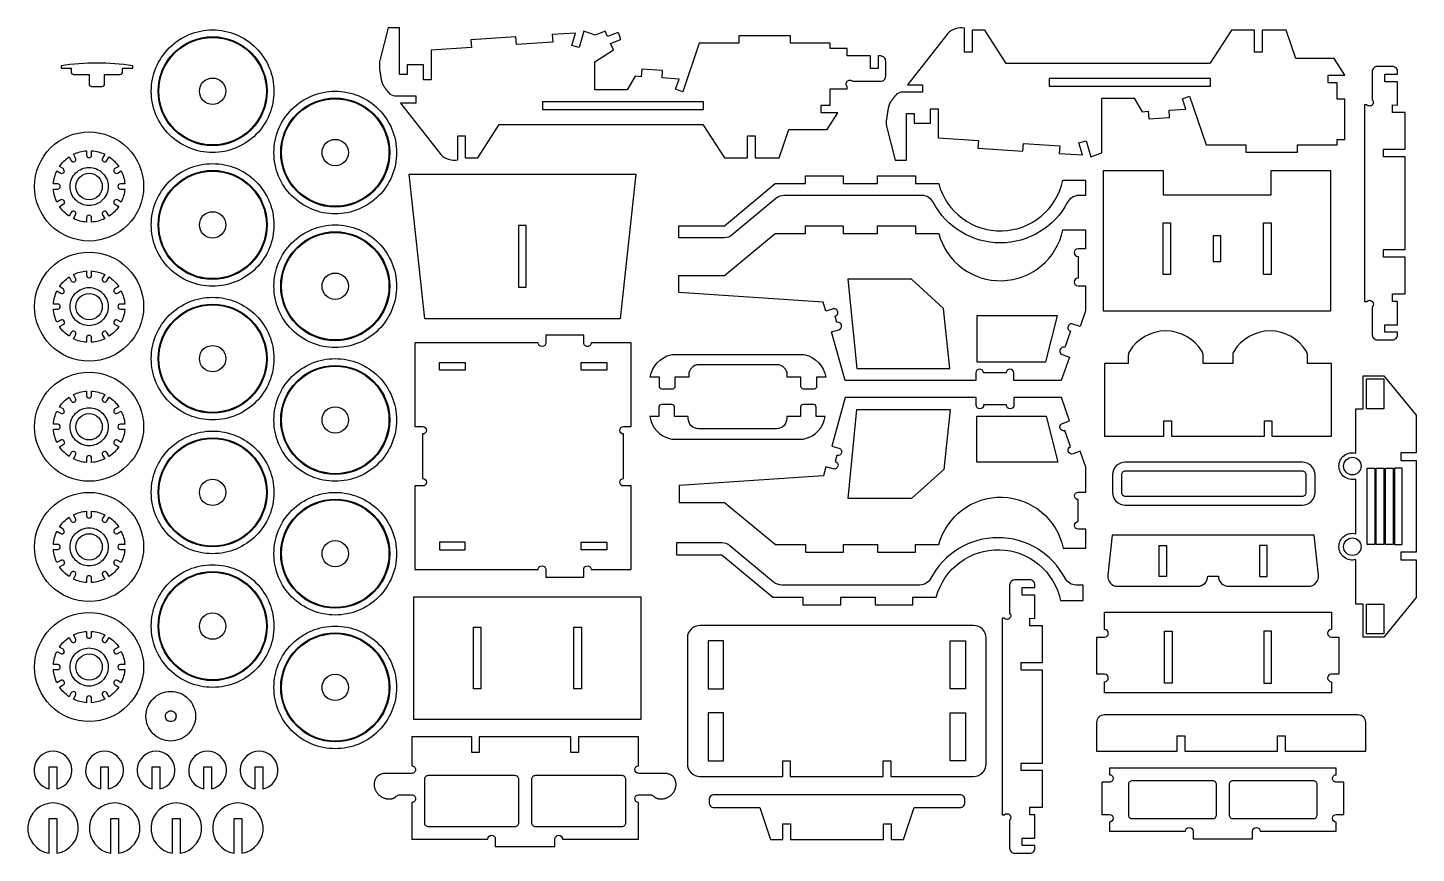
# Model space of a CAD drawing. Header units: millimetres. Extents: x 8 to 887, y 7 to 529.
import ezdxf

# ---------------------------------------------------------------- set-up
doc = ezdxf.new("R2010")
doc.units = ezdxf.units.MM
for name, color, linetype in [('external cut', 1, 'Continuous'), ('holes', 5, 'Continuous'), ('pocket 1mm', 3, 'Continuous')]:
    doc.layers.add(name, color=color, linetype=linetype)

msp = doc.modelspace()

# ---------------------------------------------------------------- linework, layer by layer
at = {"layer": 'external cut', "flags": 128}
for points in [[(269.39251, 448.794944, 0.25005), (280.095705, 445.370829), (280.095705, 460.640208), (284.895705, 460.640208), (284.895705, 446.663701), (292.902179, 446.663701), (306.358602, 467.840425), (435.219724, 467.840425), (448.915972, 446.663701), (463.585664, 446.663701), (463.585664, 460.640208), (468.385664, 460.640208), (468.385664, 446.663701), (483.628538, 446.663701), (489.614672, 464.618127), (513.868385, 464.618127), (520.670268, 475.196495), (510.048307, 475.196495), (510.048307, 479.996495), (515.822542, 479.996495), (515.822542, 490.329728), (526.675173, 490.329728), (526.675173, 491.735615, -0.414214), (526.675173, 495.129728, -0.414214), (530.069286, 495.129728), (547.775173, 495.129728, 0.414214), (550.975173, 498.329728), (550.975173, 507.929728, 0.414214), (547.775173, 511.129728), (546.175173, 511.129728), (546.175173, 503.129728), (541.375173, 503.129728), (541.375173, 511.129728), (526.675173, 511.129728), (526.675173, 515.929728), (515.822542, 515.929728), (515.822542, 519.168857), (490.73681, 519.168857), (490.73681, 523.968857), (458.082428, 523.968857), (458.082428, 519.168857), (432.93897, 519.168857), (422.49233, 488.504107), (417.948753, 490.051979), (420.169412, 496.570435), (409.485208, 497.229281), (409.780641, 502.020181), (396.573027, 502.834635), (396.277593, 498.043735), (392.505479, 498.276344), (387.356644, 489.798223), (366.932581, 489.798223), (366.932581, 507.427719), (378.724772, 514.929798), (376.875946, 519.101728), (382.694212, 521.249536, 0.414214), (383.167664, 522.277078), (382.059483, 525.279067, 0.414214), (381.03194, 525.752518), (374.927264, 523.498983), (373.424503, 526.890006), (367.064179, 524.316289), (359.930639, 526.936059), (357.00259, 516.419948), (352.378489, 517.707458), (354.593493, 525.662664), (339.933555, 524.687621), (340.252102, 519.898203), (317.247182, 518.368128), (316.928634, 523.157546), (288.472071, 521.264879), (288.790619, 516.475461), (263.256195, 514.777147), (263.257229, 495.952787), (258.457201, 495.952787), (258.457201, 505.561499), (248.057202, 505.561499), (248.057202, 499.330304), (243.257202, 499.330304), (243.257202, 528.898568), (236.128666, 528.898568), (231.010475, 509.070982, 0.099481), (230.668246, 502.775894), (230.700543, 502.553151), (230.705387, 502.519766), (230.7107, 502.483169), (230.716509, 502.443197), (230.72284, 502.399689), (230.729719, 502.352479), (230.737171, 502.301408), (230.745221, 502.24631), (230.753897, 502.187025), (230.763223, 502.123388), (230.773226, 502.055237), (230.783931, 501.982411), (230.795363, 501.904745), (230.80755, 501.822077), (230.820516, 501.734245), (230.834288, 501.641085), (230.84889, 501.542435), (230.86435, 501.438133), (230.880692, 501.328015), (230.897943, 501.211919), (230.91612, 501.08975), (230.935209, 500.961683), (230.955191, 500.827964), (230.976041, 500.688836), (230.997741, 500.544542), (231.020266, 500.395327), (231.043598, 500.241434), (231.067713, 500.083108), (231.09259, 499.920592), (231.118208, 499.754131), (231.144545, 499.583967), (231.17158, 499.410346), (231.199291, 499.23351), (231.227657, 499.053704), (231.256657, 498.871173), (231.286268, 498.686158), (231.316469, 498.498906), (231.347239, 498.309658), (231.378556, 498.11866), (231.410399, 497.926156), (231.442761, 497.732393), (231.475693, 497.537637), (231.509262, 497.342159), (231.543533, 497.14623), (231.578574, 496.950118), (231.614448, 496.754095), (231.651224, 496.558432), (231.688967, 496.363397), (231.727744, 496.169262), (231.767619, 495.976297), (231.80866, 495.784772), (231.850933, 495.594958), (231.894503, 495.407124), (231.939437, 495.221541), (231.985801, 495.03848), (232.033662, 494.85821), (232.083084, 494.681003), (232.134134, 494.507127), (232.18688, 494.336855), (232.241385, 494.170455), (232.29772, 494.008094), (232.355967, 493.849524), (232.41621, 493.694391), (232.478532, 493.542343), (232.54302, 493.393026), (232.609758, 493.246089), (232.67883, 493.101178), (232.750321, 492.95794), (232.824315, 492.816022), (232.900897, 492.675073), (232.980152, 492.534737), (233.062164, 492.394664), (233.147018, 492.2545), (233.234798, 492.113893), (233.32559, 491.972488), (233.419477, 491.829935), (233.516544, 491.685879), (233.616876, 491.539968), (233.720557, 491.391849), (233.827673, 491.241169), (233.938204, 491.087735), (234.051717, 490.931985), (234.167676, 490.774519), (234.285547, 490.615936), (234.404791, 490.456834), (234.524874, 490.297812), (234.64526, 490.139469), (234.765411, 489.982403), (234.884793, 489.827214), (235.002869, 489.674499), (235.119103, 489.524857), (235.232959, 489.378888), (235.343902, 489.23719), (235.451394, 489.100362), (235.5549, 488.969002), (235.653884, 488.843709), (235.74781, 488.725082), (235.836142, 488.613719), (235.918344, 488.51022), (235.993879, 488.415183), (236.474035, 487.811137, 0.228903), (240.236017, 485.997978), (253.503371, 486.01037), (253.503371, 481.217914), (243.978504, 481.217914), (269.39251, 448.794944)], [(564.081931, 445.262168), (564.081931, 474.830432), (568.881931, 474.830432), (568.881931, 468.599237), (579.281931, 468.599237), (579.281931, 477.702686), (584.081931, 477.702686), (584.080925, 459.383588), (609.615349, 457.685275), (609.296801, 452.895857), (637.753364, 451.003189), (638.071912, 455.792608), (661.076832, 454.262533), (660.758284, 449.473115), (675.418222, 448.498072), (673.257429, 456.258579), (677.881531, 457.546089), (680.755368, 447.224677), (687.757311, 449.796118), (687.757311, 484.362513), (708.181373, 484.362513), (713.330209, 475.884391), (717.102323, 476.117001), (717.397756, 471.326101), (730.605371, 472.140555), (730.309938, 476.931455), (740.994142, 477.590301), (738.773482, 484.108757), (743.317059, 485.656629), (753.763699, 454.991879), (778.907158, 454.991879), (778.907158, 450.191879), (811.561539, 450.191879), (811.561539, 454.991879), (836.647271, 454.991879), (836.647271, 458.231008), (841.447271, 458.231008), (841.447271, 483.831008), (836.647271, 483.831008), (836.647271, 494.164241), (830.873037, 494.164241), (830.873037, 498.964241), (841.494998, 498.964241), (834.693115, 509.542608), (810.439401, 509.542608), (804.453268, 527.497035), (789.210393, 527.497035), (789.210393, 513.520528), (784.410394, 513.520528), (784.410394, 527.497035), (769.740701, 527.497035), (756.044454, 506.32031), (627.183332, 506.32031), (613.726908, 527.497035), (605.720435, 527.497035), (605.720435, 513.520528), (600.920435, 513.520528), (600.920435, 528.789907, 0.25005), (590.21724, 525.365792), (564.803233, 492.942822), (574.328101, 492.942822), (574.328101, 488.150366), (561.060746, 488.162758, 0.228903), (557.298764, 486.349599), (556.818608, 485.745553), (556.743073, 485.650516), (556.660871, 485.547017), (556.57254, 485.435654), (556.478614, 485.317027), (556.37963, 485.191734), (556.276123, 485.060374), (556.168631, 484.923546), (556.057689, 484.781848), (555.943833, 484.635878), (555.827598, 484.486237), (555.709522, 484.333522), (555.590141, 484.178332), (555.469989, 484.021267), (555.349604, 483.862923), (555.229521, 483.703902), (555.110276, 483.5448), (554.992406, 483.386216), (554.876446, 483.228751), (554.762933, 483.073001), (554.652402, 482.919567), (554.545287, 482.768887), (554.441605, 482.620768), (554.341273, 482.474857), (554.244206, 482.330801), (554.150319, 482.188247), (554.059528, 482.046843), (553.971747, 481.906235), (553.886893, 481.766071), (553.804881, 481.625998), (553.725626, 481.485663), (553.649044, 481.344713), (553.57505, 481.202796), (553.503559, 481.059558), (553.434487, 480.914647), (553.36775, 480.76771), (553.303262, 480.618393), (553.240939, 480.466345), (553.180696, 480.311212), (553.12245, 480.152642), (553.066115, 479.990281), (553.011609, 479.823881), (552.958864, 479.653609), (552.907813, 479.479733), (552.858391, 479.302526), (552.810531, 479.122256), (552.764167, 478.939195), (552.719233, 478.753612), (552.675662, 478.565778), (552.63339, 478.375964), (552.592349, 478.184439), (552.552473, 477.991474), (552.513697, 477.797339), (552.475954, 477.602304), (552.439178, 477.40664), (552.403303, 477.210618), (552.368263, 477.014506), (552.333991, 476.818577), (552.300423, 476.623099), (552.26749, 476.428343), (552.235129, 476.23458), (552.203286, 476.042075), (552.171968, 475.851077), (552.141198, 475.66183), (552.110997, 475.474578), (552.081386, 475.289563), (552.052387, 475.107031), (552.024021, 474.927226), (551.996309, 474.75039), (551.969274, 474.576769), (551.942937, 474.406605), (551.917319, 474.240144), (551.892442, 474.077628), (551.868327, 473.919302), (551.844996, 473.765409), (551.82247, 473.616194), (551.800771, 473.4719), (551.77992, 473.332772), (551.759939, 473.199053), (551.740849, 473.070986), (551.722672, 472.948817), (551.705421, 472.832721), (551.689079, 472.722603), (551.67362, 472.618301), (551.659017, 472.519651), (551.645246, 472.426491), (551.632279, 472.338659), (551.620093, 472.255991), (551.60866, 472.178325), (551.597955, 472.105498), (551.587953, 472.037348), (551.578626, 471.973711), (551.569951, 471.914426), (551.5619, 471.859328), (551.554448, 471.808256), (551.54757, 471.761047), (551.541239, 471.717538), (551.53543, 471.677567), (551.530116, 471.64097), (551.525273, 471.607585), (551.492975, 471.384842, 0.099481), (551.835204, 465.089754), (556.953396, 445.262168), (564.081931, 445.262168)], [(159.503693, 488.847063, -0.414214), (124.996763, 454.340132, -0.414214), (90.489832, 488.847063, -0.414214), (124.996763, 523.353993, -0.414214), (159.503693, 488.847063)], [(48.427387, 491.836321), (55.031839, 491.836321, 0.414214), (56.631839, 493.436321), (56.631839, 499.436321), (66.410383, 499.436321, 0.414214), (68.010383, 501.036321), (68.010383, 503.478426), (74.410383, 503.478426), (74.410383, 504.973085, 0.075189), (29.048843, 504.973085), (29.048843, 503.478426), (35.448843, 503.478426), (35.448843, 501.036321, 0.414214), (37.048843, 499.436321), (46.827388, 499.436321), (46.827388, 493.436321, 0.414214), (48.427387, 491.836321)], [(862.074549, 331.527562), (871.674549, 331.527562, 0.414214), (874.874549, 334.727562), (874.874549, 336.327562), (866.874549, 336.327562), (866.874549, 341.127562), (874.874549, 341.127562), (874.874549, 355.827561), (871.674549, 355.827561), (871.674549, 360.627561), (879.674549, 360.627561), (879.674549, 383.803472), (866.078078, 383.803472), (866.078078, 388.603472), (879.674549, 388.603472), (879.674549, 447.403471), (866.078078, 447.403471), (866.078078, 452.203471), (879.674549, 452.203471), (879.674549, 475.379383), (871.674549, 475.379383), (871.674549, 480.179382), (874.874549, 480.029382), (874.874549, 494.729382), (866.874549, 494.879382), (866.874549, 499.679382), (874.874549, 499.679382), (874.874549, 501.279382, 0.414214), (871.674549, 504.479382), (862.074549, 504.479382, 0.414214), (858.874549, 501.129382), (858.874549, 483.423495, -0.414214), (858.874549, 480.179382, -0.414214), (855.480437, 480.179382), (854.07455, 480.179382), (854.07455, 355.827561), (855.480437, 355.827561, -1), (858.874549, 352.433449), (858.874549, 334.727562, 0.414214), (862.074549, 331.527562)], [(237.107028, 450.045395, -0.414214), (202.600097, 415.538465, -0.414214), (168.093167, 450.045395, -0.414214), (202.600097, 484.552326, -0.414214), (237.107028, 450.045395)], [(81.339631, 428.563544, -0.414214), (46.8327, 394.056613, -0.414214), (12.32577, 428.563544, -0.414214), (46.8327, 463.070475, -0.414214), (81.339631, 428.563544)], [(159.503693, 404.243728, -0.414214), (124.996763, 369.736797, -0.414214), (90.489832, 404.243728, -0.414214), (124.996763, 438.750658, -0.414214), (159.503693, 404.243728)], [(420.097927, 396.109736), (420.097927, 403.709736), (448.843291, 403.709736), (480.996164, 430.43188), (500.116611, 430.43188), (500.116611, 435.23188), (524.116611, 435.23188), (524.116611, 430.43188), (545.716611, 430.43188), (545.716611, 435.23188), (569.71661, 435.23188), (569.71661, 430.43188), (584.48583, 430.43188, 0.790358), (663.062454, 432.604965), (677.463267, 432.604965), (677.463267, 422.83188), (673.102078, 422.83188, 0.278811), (666.017881, 418.548621, -0.604622), (581.014413, 418.548621, 0.278811), (573.930217, 422.83188), (486.632487, 422.83188, 0.175112), (481.519138, 420.984413), (453.812118, 397.957203, -0.175112), (448.698769, 396.109736), (420.097927, 396.109736)], [(237.107028, 365.44206, -0.414214), (202.600097, 330.93513, -0.414214), (168.093167, 365.44206, -0.414214), (202.600097, 399.948991, -0.414214), (237.107028, 365.44206)], [(420.097927, 361.491497), (420.097927, 372.187592), (448.843291, 372.187592), (480.996164, 398.909736), (500.116611, 398.909736), (500.116611, 403.709736), (524.116611, 403.709736), (524.116611, 398.909736), (545.716611, 398.909736), (545.716611, 403.709736), (569.71661, 403.709736), (569.71661, 398.909736), (584.48583, 398.909736, 0.790358), (663.062454, 401.082822), (677.463267, 401.082822), (677.463267, 389.167135), (672.663267, 389.167135, 1), (672.663267, 384.367135), (672.663267, 370.477504, 1), (672.663267, 365.677504), (677.463267, 365.677504), (677.463267, 349.957183), (673.946897, 339.895314), (669.415635, 341.478876, 1), (667.832073, 336.947614), (664.280025, 326.783654, 1), (662.696463, 322.252393), (667.227724, 320.668831), (662.029159, 305.793468), (632.011497, 305.793468), (632.011497, 310.593468, 1), (627.211497, 310.593468), (612.825986, 310.593468, 1), (608.025986, 310.593468), (608.025986, 305.793468), (525.251026, 305.793468), (516.652407, 336.675482), (521.276509, 337.962992, 1), (519.988999, 342.587094), (518.917439, 346.435612, 1), (517.629929, 351.059714), (513.005827, 349.772204), (511.434218, 355.416652), (420.097927, 361.491497)], [(81.339631, 352.549683, -0.414214), (46.8327, 318.042752, -0.414214), (12.32577, 352.549683, -0.414214), (46.8327, 387.056613, -0.414214), (81.339631, 352.549683)], [(159.503693, 319.640393, -0.414214), (124.996763, 285.133463, -0.414214), (90.489832, 319.640393, -0.414214), (124.996763, 354.147324, -0.414214), (159.503693, 319.640393)], [(253.075433, 186.141219), (331.050392, 186.141219, -1), (335.850392, 186.141219), (335.850392, 181.341219), (359.835903, 181.341219), (359.835903, 186.141219, -1), (364.635903, 186.141219), (389.85351, 186.141219), (389.85351, 239.069813), (385.053511, 239.069813, -1), (385.053511, 243.869813), (385.053511, 271.964446, -1), (385.053511, 276.764446), (389.85351, 276.764446), (389.85351, 329.69304), (364.635903, 329.69304, -0.414214), (362.235903, 327.29304, -0.414214), (359.835903, 329.69304), (359.835903, 334.49304), (335.850392, 334.49304), (335.850392, 329.69304, -1), (331.050392, 329.69304), (253.075433, 329.69304), (253.075433, 276.764446), (257.875433, 276.764446, -1), (257.875433, 271.964446), (257.875433, 243.869813, -1), (257.875433, 239.069813), (253.075433, 239.069813), (253.075433, 186.141219)], [(833.006476, 270.496667), (833.006476, 316.464116), (817.96095, 316.464116), (817.96095, 321.70245, 0.137155), (817.265021, 324.191748, 0.563027), (771.241953, 324.191748, 0.137155), (770.546023, 321.70245), (770.546023, 316.464116), (751.915108, 316.464116), (751.915108, 321.70245, 0.137155), (751.219179, 324.191748, 0.563027), (705.19611, 324.191748, 0.137155), (704.500181, 321.70245), (704.500181, 316.464116), (689.454655, 316.464116), (689.454655, 270.496667), (727.030566, 270.496667), (727.030566, 280.261799), (731.830566, 280.261799), (731.830566, 270.496667), (790.630565, 270.496667), (790.630565, 280.261799), (795.430565, 280.261799), (795.430565, 270.496667), (833.006476, 270.496667)], [(505.626575, 300.419901), (498.950678, 300.419901, -0.414214), (497.350678, 302.019901), (497.350678, 308.019901), (488.634786, 308.019901), (488.634786, 309.351451, 0.414214), (482.234786, 315.751451), (432.70578, 315.751451, 0.414214), (426.30578, 309.351451), (426.30578, 308.019901), (417.589888, 308.019901), (417.589888, 302.019901, -0.414214), (415.989888, 300.419901), (409.313991, 300.419901, -0.414214), (407.713991, 302.019901), (407.713991, 308.019901), (401.95236, 308.019901, -0.304566), (415.014756, 322.116249, -0.058108), (416.855473, 322.330893), (498.085093, 322.330893, -0.058108), (499.92581, 322.116249, -0.304566), (512.988206, 308.019901), (507.226575, 308.019901), (507.226575, 302.019901, -0.414214), (505.626575, 300.419901)], [(81.339631, 276.535822, -0.414214), (46.8327, 242.028891, -0.414214), (12.32577, 276.535822, -0.414214), (46.8327, 311.042752, -0.414214), (81.339631, 276.535822)], [(237.107028, 280.838726, -0.414214), (202.600097, 246.331795, -0.414214), (168.093167, 280.838726, -0.414214), (202.600097, 315.345656, -0.414214), (237.107028, 280.838726)], [(886.709127, 168.457736), (866.129783, 143.496093), (853.229411, 143.496093), (853.229411, 164.322071), (848.429411, 164.322071), (848.429411, 192.439614, -0.491191), (837.806476, 200.644123, -0.491191), (848.429411, 208.848632), (848.429411, 243.45368, -0.491191), (837.806476, 251.658189, -0.491191), (848.429411, 259.862698), (848.429411, 287.980242), (853.229411, 287.980242), (853.229411, 308.806219), (866.129783, 308.806219), (886.709127, 283.844577), (886.709127, 259.951156), (876.943995, 259.951156), (876.943995, 255.151156), (886.709127, 255.151156), (886.709127, 197.151157), (876.943995, 197.151157), (876.943995, 192.351157), (886.709127, 192.351157), (886.709127, 168.457736)], [(505.323915, 290.59758), (498.648018, 290.59758, 0.414214), (497.048018, 288.99758), (497.048018, 282.99758), (488.332127, 282.99758), (488.332127, 281.66603, -0.414214), (481.932127, 275.26603), (432.40312, 275.26603, -0.414214), (426.003121, 281.66603), (426.003121, 282.99758), (417.287229, 282.99758), (417.287229, 288.99758, 0.414214), (415.687229, 290.59758), (409.011332, 290.59758, 0.414214), (407.411332, 288.99758), (407.411332, 282.99758), (401.6497, 282.99758, 0.304566), (414.712097, 268.901232, 0.058108), (416.552814, 268.686588), (497.782434, 268.686588, 0.058108), (499.623151, 268.901232, 0.304566), (512.685547, 282.99758), (506.923915, 282.99758), (506.923915, 288.99758, 0.414214), (505.323915, 290.59758)], [(420.227274, 239.413334), (420.227274, 228.717238), (448.972638, 228.717238), (481.125512, 201.995094), (500.245959, 201.995094), (500.245959, 197.195095), (524.245958, 197.195095), (524.245958, 201.995094), (545.845958, 201.995094), (545.845958, 197.195095), (569.845958, 197.195095), (569.845958, 201.995094), (584.615177, 201.995094, -0.790358), (663.191802, 199.822009), (677.592615, 199.822009), (677.592615, 211.737695), (672.792615, 211.737695, -1), (672.792615, 216.537695), (672.792615, 230.427327, -1), (672.792615, 235.227327), (677.592615, 235.227327), (677.592615, 250.947647), (674.076244, 261.009517), (669.544983, 259.425955, -1), (667.961421, 263.957216), (664.409372, 274.121176, -1), (662.82581, 278.652438), (667.357072, 280.236), (662.158506, 295.111363), (632.140844, 295.111363), (632.140844, 290.311363, -1), (627.340844, 290.311363), (612.955333, 290.311363, -1), (608.155333, 290.311363), (608.155333, 295.111363), (525.380374, 295.111363), (516.781755, 264.229348), (521.405857, 262.941839, -1), (520.118347, 258.317737), (519.046786, 254.469218, -1), (517.759277, 249.845117), (513.135175, 251.132626), (511.563566, 245.488179), (420.227274, 239.413334)], [(159.503693, 235.037058, -0.414214), (124.996763, 200.530128, -0.414214), (90.489832, 235.037058, -0.414214), (124.996763, 269.543989, -0.414214), (159.503693, 235.037058)], [(702.516895, 226.983375), (814.658515, 226.983375, 0.414214), (822.658515, 234.983375), (822.658515, 246.056371, 0.414214), (814.658515, 254.056371), (702.516895, 254.056371, 0.414214), (694.516895, 246.056371), (694.516895, 234.983375, 0.414214), (702.516895, 226.983375)], [(81.339631, 200.521961, -0.414214), (46.8327, 166.01503, -0.414214), (12.32577, 200.521961, -0.414214), (46.8327, 235.028891, -0.414214), (81.339631, 200.521961)], [(237.107028, 196.235391, -0.414214), (202.600097, 161.72846, -0.414214), (168.093167, 196.235391, -0.414214), (202.600097, 230.742322, -0.414214), (237.107028, 196.235391)], [(418.598789, 203.09122), (418.598789, 195.491221), (447.344153, 195.491221), (479.497026, 168.769077), (498.617473, 168.769077), (498.617473, 163.969077), (522.617473, 163.969077), (522.617473, 168.769077), (544.217473, 168.769077), (544.217473, 163.969077), (568.217472, 163.969077), (568.217472, 168.769077), (582.986692, 168.769077, -0.790358), (661.563316, 166.595991), (675.964129, 166.595991), (675.964129, 176.369076), (671.60294, 176.369076, -0.278811), (664.518744, 180.652335, 0.604622), (579.515275, 180.652335, -0.278811), (572.431079, 176.369076), (485.133349, 176.369076, -0.175112), (480.02, 178.216543), (452.312981, 201.243753, 0.175112), (447.199631, 203.09122), (418.598789, 203.09122)], [(754.765837, 181.979226), (761.529279, 181.979226, 0.414214), (767.929279, 175.579226), (818.461989, 175.579226, 0.446654), (824.823676, 182.678467), (822.044279, 207.965387), (694.250837, 207.965387), (691.471441, 182.678467, 0.446654), (697.833128, 175.579226), (748.365838, 175.579226, 0.414214), (754.765837, 181.979226)], [(159.503693, 150.433724, -0.414214), (124.996763, 115.926793, -0.414214), (90.489832, 150.433724, -0.414214), (124.996763, 184.940654, -0.414214), (159.503693, 150.433724)], [(632.612596, 6.703665), (642.212596, 6.703665, 0.414214), (645.412596, 9.903665), (645.412596, 11.503665), (637.412596, 11.503665), (637.412596, 16.303664), (645.412596, 16.303664), (645.412596, 31.003664), (642.212596, 31.003664), (642.212596, 35.803664), (650.212596, 35.803664), (650.212596, 58.979575), (636.616125, 58.979575), (636.616125, 63.779575), (650.212596, 63.779575), (650.212596, 122.579574), (636.616125, 122.579574), (636.616125, 127.379574), (650.212596, 127.379574), (650.212596, 150.555485), (642.212596, 150.555485), (642.212596, 155.355485), (645.412596, 155.205485), (645.412596, 169.905485), (637.412596, 170.055485), (637.412596, 174.855485), (645.412596, 174.855485), (645.412596, 176.455485, 0.414214), (642.212596, 179.655485), (632.612596, 179.655485, 0.414214), (629.412596, 176.305485), (629.412596, 158.599598, -0.414214), (629.412596, 155.355485, -0.414214), (626.018484, 155.355485), (624.612596, 155.355485), (624.612596, 31.003664), (626.018484, 31.003664, -1), (629.412596, 27.609552), (629.412596, 9.903665, 0.414214), (632.612596, 6.703665)], [(81.339631, 124.508099, -0.414214), (46.8327, 90.001169, -0.414214), (12.32577, 124.508099, -0.414214), (46.8327, 159.01503, -0.414214), (81.339631, 124.508099)], [(689.454655, 108.090776), (689.454655, 115.206462, 1), (689.454655, 120.006462), (684.654655, 120.006462), (684.654655, 143.496093), (689.454655, 143.496093, 1), (689.454655, 148.296093), (689.454655, 159.216414), (833.006476, 159.216414), (833.006476, 148.296093, 1), (833.006476, 143.496093), (837.806476, 143.496093), (837.806476, 120.006462), (833.006476, 120.006462, 1), (833.006476, 115.206462), (833.006476, 108.090776), (689.454655, 108.090776)], [(614.578969, 63.305246), (614.578969, 142.835509, 0.414214), (606.578969, 150.835508), (433.427149, 150.835508, 0.414214), (425.427149, 142.835509), (425.427149, 63.305246, 0.414214), (433.427149, 55.305246), (485.803059, 55.305246), (485.803059, 65.070378), (490.603059, 65.070378), (490.603059, 55.305246), (549.403058, 55.305246), (549.403058, 65.070378), (554.203058, 65.070378), (554.203058, 55.305246), (606.578969, 55.305246, 0.414214), (614.578969, 63.305246)], [(237.107028, 111.632056, -0.414214), (202.600097, 77.125126, -0.414214), (168.093167, 111.632056, -0.414214), (202.600097, 146.138987, -0.414214), (237.107028, 111.632056)], [(114.19112, 93.392871, -0.414214), (98.490941, 77.692691, -0.414214), (82.790761, 93.392871, -0.414214), (98.490941, 109.093051, -0.414214), (114.19112, 93.392871)], [(854.72792, 71.259225), (854.72792, 89.434335, 0.414214), (849.927921, 94.234335), (689.224678, 94.234335, 0.414214), (684.424678, 89.434335), (684.424678, 71.259225), (735.3763, 71.259225), (735.3763, 81.024357), (740.1763, 81.024357), (740.1763, 71.259225), (798.976299, 71.259225), (798.976299, 81.024357), (803.776299, 81.024357), (803.776299, 71.259225), (854.72792, 71.259225)], [(250.982912, 15.657487), (299.111506, 15.657487, -1), (303.911506, 15.657487), (303.911506, 10.857487), (341.606139, 10.857487), (341.606139, 15.657487, -1), (346.406139, 15.657487), (394.534733, 15.657487), (394.534733, 38.828927, -1), (394.534733, 43.628927), (402.034504, 43.628927, -0.19413), (404.25519, 42.732957), (404.326536, 42.664197), (404.337251, 42.653899), (404.349036, 42.642624), (404.361962, 42.630326), (404.376103, 42.616963), (404.39153, 42.60249), (404.408317, 42.586864), (404.426536, 42.570042), (404.446258, 42.551978), (404.467558, 42.532631), (404.490506, 42.511956), (404.515177, 42.489909), (404.541641, 42.466446), (404.569972, 42.441525), (404.600242, 42.415101), (404.632523, 42.387131), (404.666889, 42.35757), (404.703411, 42.326376), (404.742162, 42.293504), (404.783214, 42.258911), (404.826666, 42.222586), (404.872715, 42.184648), (404.921588, 42.14525), (404.973508, 42.104544), (405.0287, 42.062681), (405.087388, 42.019815), (405.149796, 41.976097), (405.21615, 41.931679), (405.286673, 41.886714), (405.361591, 41.841354), (405.441126, 41.795751), (405.525505, 41.750057), (405.614951, 41.704425), (405.709689, 41.659006), (405.809943, 41.613954), (405.915939, 41.569419), (406.027899, 41.525554), (406.146049, 41.482513), (406.270613, 41.440445), (406.401816, 41.399505), (406.539812, 41.359859), (406.684477, 41.32174), (406.835616, 41.285394), (406.993037, 41.251068), (407.156545, 41.21901), (407.325945, 41.189467), (407.501044, 41.162686), (407.681647, 41.138915), (407.867561, 41.118399), (408.058592, 41.101387), (408.254544, 41.088126), (408.455225, 41.078863), (408.660441, 41.073845), (408.869996, 41.073318), (409.083698, 41.077532), (409.301351, 41.086731), (409.522762, 41.101165), (409.747738, 41.121079), (409.976083, 41.146722), (410.207604, 41.178339), (410.442082, 41.216166), (410.679202, 41.260384), (410.918626, 41.311163), (411.160012, 41.368672), (411.403023, 41.433079), (411.647318, 41.504554), (411.892557, 41.583266), (412.138403, 41.669384), (412.384515, 41.763077), (412.630553, 41.864514), (412.876179, 41.973865), (413.121052, 42.091298), (413.364834, 42.216983), (413.607185, 42.351088), (413.847765, 42.493783), (414.086235, 42.645236), (414.322256, 42.805618), (414.555488, 42.975096), (414.785592, 43.153841), (415.012229, 43.342021), (415.235038, 43.539708), (415.453587, 43.746591), (415.667419, 43.96226), (415.876082, 44.186306), (416.079119, 44.418321), (416.276078, 44.657894), (416.466503, 44.904617), (416.64994, 45.158081), (416.825935, 45.417877), (416.994034, 45.683596), (417.153782, 45.954828), (417.304724, 46.231166), (417.446407, 46.512199), (417.578376, 46.797518), (417.700176, 47.086716), (417.811354, 47.379381), (417.911454, 47.675106), (418.000023, 47.973482), (418.076606, 48.274099), (418.140748, 48.576548), (418.192147, 48.880378), (418.231102, 49.184962), (418.258063, 49.489634), (418.273483, 49.793725), (418.277812, 50.096567), (418.2715, 50.397491), (418.254998, 50.695831), (418.228758, 50.990918), (418.19323, 51.282083), (418.148866, 51.568659), (418.096115, 51.849978), (418.035429, 52.125371), (417.967258, 52.394171), (417.892054, 52.655709), (417.810268, 52.909318), (417.722349, 53.154329), (417.62875, 53.390074), (417.529921, 53.615886), (417.426312, 53.831095), (417.318375, 54.035035), (417.206561, 54.227223), (417.091318, 54.40792), (416.973098, 54.577573), (416.85235, 54.736629), (416.729523, 54.885536), (416.605068, 55.02474), (416.479434, 55.154688), (416.353071, 55.275829), (416.226429, 55.388608), (416.099957, 55.493473), (415.974105, 55.59087), (415.849323, 55.681248), (415.726062, 55.765053), (415.604769, 55.842732), (415.485896, 55.914732), (415.369893, 55.9815), (415.257208, 56.043484), (415.148292, 56.101131), (415.043594, 56.154887), (414.943564, 56.2052), (414.848555, 56.252459), (414.758523, 56.296824), (414.673329, 56.3384), (414.592833, 56.377287), (414.516895, 56.41359), (414.445376, 56.447411), (414.378134, 56.478853), (414.315031, 56.508019), (414.255925, 56.535011), (414.200678, 56.559933), (414.149149, 56.582888), (414.101198, 56.603977), (414.056685, 56.623305), (414.015471, 56.640974), (413.977414, 56.657087), (413.942376, 56.671747), (413.910216, 56.685056), (413.880794, 56.697118), (413.85397, 56.708035), (413.829605, 56.717911), (413.675053, 56.780503, 0.096499), (411.399088, 57.223886), (394.534733, 57.223886, -1), (394.534733, 62.023886), (394.534733, 80.242354), (356.558822, 80.242354), (356.558822, 70.477222), (351.758822, 70.477222), (351.758822, 80.242354), (293.758823, 80.242354), (293.758823, 70.477222), (288.958823, 70.477222), (288.958823, 80.242354), (250.982912, 80.242354), (250.982912, 62.023886, -0.414214), (253.382912, 59.623886, -0.414214), (250.982912, 57.223886), (234.118557, 57.223886, 0.096499), (231.842591, 56.780503), (231.688039, 56.717911), (231.663674, 56.708035), (231.636851, 56.697118), (231.607429, 56.685056), (231.575269, 56.671747), (231.540231, 56.657087), (231.502174, 56.640974), (231.46096, 56.623305), (231.416447, 56.603977), (231.368496, 56.582888), (231.316967, 56.559933), (231.261719, 56.535011), (231.202614, 56.508019), (231.13951, 56.478853), (231.072269, 56.447411), (231.000749, 56.41359), (230.924812, 56.377287), (230.844316, 56.3384), (230.759122, 56.296824), (230.66909, 56.252459), (230.57408, 56.2052), (230.474051, 56.154887), (230.369353, 56.101131), (230.260437, 56.043484), (230.147752, 55.9815), (230.031748, 55.914732), (229.912875, 55.842732), (229.791583, 55.765053), (229.668321, 55.681248), (229.54354, 55.59087), (229.417688, 55.493473), (229.291216, 55.388608), (229.164574, 55.275829), (229.038211, 55.154688), (228.912577, 55.02474), (228.788121, 54.885536), (228.665295, 54.736629), (228.544546, 54.577573), (228.426326, 54.40792), (228.311084, 54.227223), (228.19927, 54.035035), (228.091333, 53.831095), (227.987724, 53.615886), (227.888895, 53.390074), (227.795296, 53.154329), (227.707377, 52.909318), (227.625591, 52.655709), (227.550387, 52.394171), (227.482216, 52.125371), (227.42153, 51.849978), (227.368779, 51.568659), (227.324414, 51.282083), (227.288886, 50.990918), (227.262646, 50.695831), (227.246145, 50.397491), (227.239833, 50.096567), (227.244162, 49.793725), (227.259581, 49.489634), (227.286543, 49.184962), (227.325498, 48.880378), (227.376897, 48.576548), (227.441039, 48.274099), (227.517622, 47.973482), (227.606191, 47.675106), (227.706291, 47.379381), (227.817469, 47.086716), (227.939269, 46.797518), (228.071238, 46.512199), (228.21292, 46.231166), (228.363863, 45.954828), (228.523611, 45.683596), (228.691709, 45.417877), (228.867705, 45.158081), (229.051142, 44.904617), (229.241567, 44.657894), (229.438526, 44.418321), (229.641563, 44.186306), (229.850225, 43.96226), (230.064058, 43.746591), (230.282606, 43.539708), (230.505416, 43.342021), (230.732052, 43.153841), (230.962156, 42.975096), (231.195388, 42.805618), (231.431409, 42.645236), (231.66988, 42.493783), (231.91046, 42.351088), (232.152811, 42.216983), (232.396593, 42.091298), (232.641466, 41.973865), (232.887092, 41.864514), (233.13313, 41.763077), (233.379242, 41.669384), (233.625087, 41.583266), (233.870327, 41.504554), (234.114622, 41.433079), (234.357633, 41.368672), (234.599019, 41.311163), (234.838442, 41.260384), (235.075563, 41.216166), (235.310041, 41.178339), (235.541562, 41.146722), (235.769907, 41.121079), (235.994882, 41.101165), (236.216294, 41.086731), (236.433947, 41.077532), (236.647649, 41.073318), (236.857204, 41.073845), (237.062419, 41.078863), (237.2631, 41.088126), (237.459053, 41.101387), (237.650083, 41.118399), (237.835997, 41.138915), (238.016601, 41.162686), (238.1917, 41.189467), (238.3611, 41.21901), (238.524607, 41.251068), (238.682028, 41.285394), (238.833168, 41.32174), (238.977833, 41.359859), (239.115829, 41.399505), (239.247032, 41.440445), (239.371596, 41.482513), (239.489746, 41.525554), (239.601706, 41.569419), (239.707701, 41.613954), (239.807955, 41.659006), (239.902693, 41.704425), (239.992139, 41.750057), (240.076518, 41.795751), (240.156054, 41.841354), (240.230971, 41.886714), (240.301495, 41.931679), (240.367848, 41.976097), (240.430257, 42.019815), (240.488945, 42.062681), (240.544136, 42.104544), (240.596056, 42.14525), (240.644929, 42.184648), (240.690979, 42.222586), (240.734431, 42.258911), (240.775483, 42.293504), (240.814234, 42.326376), (240.850756, 42.35757), (240.885121, 42.387131), (240.917403, 42.415101), (240.947673, 42.441525), (240.976004, 42.466446), (241.002468, 42.489909), (241.027138, 42.511956), (241.050087, 42.532631), (241.071386, 42.551978), (241.091109, 42.570042), (241.109328, 42.586864), (241.126114, 42.60249), (241.141542, 42.616963), (241.155683, 42.630326), (241.168609, 42.642624), (241.180394, 42.653899), (241.191109, 42.664197), (241.262455, 42.732957, -0.19413), (243.483141, 43.628927), (250.982912, 43.628927, -0.414214), (253.382912, 41.228927, -0.414214), (250.982912, 38.828927), (250.982912, 15.657487)], [(21.597813, 47.456096), (21.597813, 61.395917), (26.397813, 61.395917), (26.397813, 47.456096, 0.904015), (23.997813, 71.199385, 0.904015), (21.597813, 47.456096)], [(54.19577, 47.456096), (54.19577, 61.395917), (58.995769, 61.395917), (58.995769, 47.456096, 0.904015), (56.59577, 71.199385, 0.904015), (54.19577, 47.456096)], [(86.793726, 47.456096), (86.793726, 61.395917), (91.593726, 61.395917), (91.593726, 47.456096, 0.904015), (89.193726, 71.199385, 0.904015), (86.793726, 47.456096)], [(119.391683, 47.456096), (119.391683, 61.395917), (124.191682, 61.395917), (124.191682, 47.456096, 0.904015), (121.791683, 71.199385, 0.904015), (119.391683, 47.456096)], [(151.989639, 47.456096), (151.989639, 61.395917), (156.789639, 61.395917), (156.789639, 47.456096, 0.904015), (154.389639, 71.199385, 0.904015), (151.989639, 47.456096)], [(836.068562, 20.57364), (836.068562, 26.432255, -1), (836.068562, 31.232255), (840.868562, 31.232255), (840.868562, 51.599015), (836.068562, 51.599015, -0.414214), (833.668562, 53.999015, -0.414214), (836.068562, 56.399015), (836.068562, 60.573639), (692.516741, 60.573639), (692.516741, 56.399015, -0.414214), (694.916741, 53.999015, -0.414214), (692.516741, 51.599015), (687.716741, 51.599015), (687.716741, 31.232255), (692.516741, 31.232255, -1), (692.516741, 26.432255), (692.516741, 20.57364), (740.645335, 20.57364, -1), (745.445335, 20.57364), (745.445335, 15.77364), (783.139968, 15.77364), (783.139968, 20.57364, -1), (787.939968, 20.57364), (836.068562, 20.57364)], [(760.292652, 30.973639), (760.292652, 50.173639, 0.414214), (757.892652, 52.573639), (706.916741, 52.573639, 0.414214), (704.516741, 50.173639), (704.516741, 30.973639, 0.414214), (706.916741, 28.573639), (757.892652, 28.573639, 0.414214), (760.292652, 30.973639)], [(824.068562, 30.973639), (824.068562, 50.173639, 0.414214), (821.668562, 52.573639), (770.692652, 52.573639, 0.414214), (768.292652, 50.173639), (768.292652, 30.973639, 0.414214), (770.692652, 28.573639), (821.668562, 28.573639, 0.414214), (824.068562, 30.973639)], [(21.615378, 6.712929), (21.615378, 28.721378), (26.415378, 28.721378), (26.415378, 6.712929, 0.927414), (24.015378, 38.531905, 0.927414), (21.615378, 6.712929)], [(60.614425, 6.712929), (60.614425, 28.721378), (65.414425, 28.721378), (65.414425, 6.712929, 0.927414), (63.014425, 38.531905, 0.927414), (60.614425, 6.712929)], [(99.613471, 6.712929), (99.613471, 28.721378), (104.413471, 28.721378), (104.413471, 6.712929, 0.927414), (102.013471, 38.531905, 0.927414), (99.613471, 6.712929)], [(138.612518, 6.712929), (138.612518, 28.721378), (143.412517, 28.721378), (143.412517, 6.712929, 0.927414), (141.012518, 38.531905, 0.927414), (138.612518, 6.712929)], [(601.106401, 38.784992), (601.106401, 40.496434, 0.414214), (597.906401, 43.696434), (442.413249, 43.696434, 0.414214), (439.213249, 40.496434), (439.213249, 38.784992, 0.414214), (442.413249, 35.584992), (471.282339, 35.584992), (478.108049, 15.482623), (485.959825, 15.482623), (485.959825, 25.247755), (490.759825, 25.247755), (490.759825, 15.482623), (549.559824, 15.482623), (549.559824, 25.247755), (554.359824, 25.247755), (554.359824, 15.482623), (562.211601, 15.482623), (569.037311, 35.584992), (597.906401, 35.584992, 0.414214), (601.106401, 38.784992)]]:
    msp.add_lwpolyline(points, format="xyb", dxfattribs=at)
for points in [[(259.240781, 344.850223), (249.293956, 436.388301), (392.845777, 436.388301), (382.898952, 344.850223), (259.240781, 344.850223)], [(832.452543, 438.597502), (832.452543, 349.730462), (688.900723, 349.730462), (688.900723, 438.597502), (726.476634, 438.597502), (726.476634, 423.376224), (794.876632, 423.376224), (794.876632, 438.597502), (832.452543, 438.597502)], [(395.971412, 91.317835), (252.419591, 91.317835), (252.419591, 168.83955), (395.971412, 168.83955), (395.971412, 91.317835)]]:
    msp.add_lwpolyline(points, dxfattribs=at)
at = {"layer": 'holes', "flags": 128}
for points in [[(133.349002, 488.847063, -0.414214), (124.996763, 480.494823, -0.414214), (116.644523, 488.847063, -0.414214), (124.996763, 497.199302, -0.414214), (133.349002, 488.847063)], [(210.952337, 450.045395, -0.414214), (202.600097, 441.693155, -0.414214), (194.247857, 450.045395, -0.414214), (202.600097, 458.397635, -0.414214), (210.952337, 450.045395)], [(55.18494, 428.563544, -0.414214), (46.8327, 420.211304, -0.414214), (38.48046, 428.563544, -0.414214), (46.8327, 436.915784, -0.414214), (55.18494, 428.563544)], [(133.349002, 404.243728, -0.414214), (124.996763, 395.891488, -0.414214), (116.644523, 404.243728, -0.414214), (124.996763, 412.595968, -0.414214), (133.349002, 404.243728)], [(210.952337, 365.44206, -0.414214), (202.600097, 357.089821, -0.414214), (194.247857, 365.44206, -0.414214), (202.600097, 373.7943, -0.414214), (210.952337, 365.44206)], [(55.18494, 352.549683, -0.414214), (46.8327, 344.197443, -0.414214), (38.48046, 352.549683, -0.414214), (46.8327, 360.901923, -0.414214), (55.18494, 352.549683)], [(133.349002, 319.640393, -0.414214), (124.996763, 311.288153, -0.414214), (116.644523, 319.640393, -0.414214), (124.996763, 327.992633, -0.414214), (133.349002, 319.640393)], [(55.18494, 276.535822, -0.414214), (46.8327, 268.183582, -0.414214), (38.48046, 276.535822, -0.414214), (46.8327, 284.888062, -0.414214), (55.18494, 276.535822)], [(210.952337, 280.838726, -0.414214), (202.600097, 272.486486, -0.414214), (194.247857, 280.838726, -0.414214), (202.600097, 289.190966, -0.414214), (210.952337, 280.838726)], [(702.516895, 232.583375), (814.658515, 232.583375, 0.414214), (817.058515, 234.983375), (817.058515, 246.056371, 0.414214), (814.658515, 248.456371), (702.516895, 248.456371, 0.414214), (700.116895, 246.056371), (700.116895, 234.983375, 0.414214), (702.516895, 232.583375)], [(133.349002, 235.037058, -0.414214), (124.996763, 226.684819, -0.414214), (116.644523, 235.037058, -0.414214), (124.996763, 243.389298, -0.414214), (133.349002, 235.037058)], [(55.18494, 200.521961, -0.414214), (46.8327, 192.169721, -0.414214), (38.48046, 200.521961, -0.414214), (46.8327, 208.8742, -0.414214), (55.18494, 200.521961)], [(210.952337, 196.235391, -0.414214), (202.600097, 187.883151, -0.414214), (194.247857, 196.235391, -0.414214), (202.600097, 204.587631, -0.414214), (210.952337, 196.235391)], [(133.349002, 150.433724, -0.414214), (124.996763, 142.081484, -0.414214), (116.644523, 150.433724, -0.414214), (124.996763, 158.785964, -0.414214), (133.349002, 150.433724)], [(55.18494, 124.508099, -0.414214), (46.8327, 116.15586, -0.414214), (38.48046, 124.508099, -0.414214), (46.8327, 132.860339, -0.414214), (55.18494, 124.508099)], [(210.952337, 111.632056, -0.414214), (202.600097, 103.279817, -0.414214), (194.247857, 111.632056, -0.414214), (202.600097, 119.984296, -0.414214), (210.952337, 111.632056)], [(101.882941, 93.392871, -0.414214), (98.490941, 90.000871, -0.414214), (95.098941, 93.392871, -0.414214), (98.490941, 96.784871, -0.414214), (101.882941, 93.392871)], [(261.382912, 23.657487), (316.358822, 23.657487, 0.414214), (318.758822, 26.057487), (318.758822, 53.376518, 0.414214), (316.358822, 55.776518), (261.382912, 55.776518, 0.414214), (258.982912, 53.376518), (258.982912, 26.057487, 0.414214), (261.382912, 23.657487)], [(329.158822, 23.657487), (384.134733, 23.657487, 0.414214), (386.534733, 26.057487), (386.534733, 53.376518, 0.414214), (384.134733, 55.776518), (329.158822, 55.776518, 0.414214), (326.758822, 53.376518), (326.758822, 26.057487, 0.414214), (329.158822, 23.657487)]]:
    msp.add_lwpolyline(points, format="xyb", dxfattribs=at)
for points in [[(654.500615, 491.991156), (756.430878, 491.991156), (756.430878, 496.791156), (654.500615, 496.791156), (654.500615, 491.991156)], [(333.675886, 477.36958), (435.606149, 477.36958), (435.606149, 482.16958), (333.675886, 482.16958), (333.675886, 477.36958)], [(731.276634, 372.979989), (726.476634, 372.979989), (726.476634, 405.541529), (731.276634, 405.541529), (731.276634, 372.979989)], [(794.876632, 372.979989), (790.076632, 372.979989), (790.076632, 405.541529), (794.876632, 405.541529), (794.876632, 372.979989)], [(318.669867, 364.89975), (323.469867, 364.89975), (323.469867, 403.86129), (318.669867, 403.86129), (318.669867, 364.89975)], [(763.076633, 381.158533), (763.076633, 397.362984), (758.276633, 397.362984), (758.276633, 381.158533), (763.076633, 381.158533)], [(532.605118, 313.393468), (591.589177, 313.393468), (587.571916, 351.39454), (567.234506, 369.821242), (527.036347, 369.821242), (532.605118, 313.393468)], [(608.594935, 346.668889), (608.594935, 317.597548), (652.37136, 317.597548), (659.720687, 346.668889), (608.594935, 346.668889)], [(268.50818, 312.297226), (268.50818, 317.097226), (284.784077, 317.097226), (284.784077, 312.297226), (268.50818, 312.297226)], [(358.144866, 317.097226), (374.420763, 317.097226), (374.420763, 312.297226), (358.144866, 312.297226), (358.144866, 317.097226)], [(532.734466, 287.511363), (591.718525, 287.511363), (587.701264, 249.510291), (567.363854, 231.083589), (527.165694, 231.083589), (532.734466, 287.511363)], [(608.724283, 254.235941), (608.724283, 283.307283), (652.500708, 283.307283), (659.850035, 254.235941), (608.724283, 254.235941)], [(268.50818, 198.737033), (284.784077, 198.737033), (284.784077, 203.537033), (268.50818, 203.537033), (268.50818, 198.737033)], [(358.144866, 198.737033), (358.144866, 203.537033), (374.420763, 203.537033), (374.420763, 198.737033), (358.144866, 198.737033)], [(723.947559, 181.720322), (723.947559, 201.353024), (728.747559, 201.353024), (728.747559, 181.720322), (723.947559, 181.720322)], [(787.547558, 181.720322), (792.347558, 181.720322), (792.347558, 201.353024), (787.547558, 201.353024), (787.547558, 181.720322)], [(294.795502, 110.699436), (289.995502, 110.699436), (289.995502, 149.753818), (294.795502, 149.753818), (294.795502, 110.699436)], [(353.595501, 110.699436), (353.595501, 149.753818), (358.395501, 149.753818), (358.395501, 110.699436), (353.595501, 110.699436)], [(448.227148, 110.670377), (448.227148, 141.070376), (438.627149, 141.070376), (438.627149, 110.670377), (448.227148, 110.670377)], [(601.378969, 110.670377), (591.778969, 110.670377), (591.778969, 141.070376), (601.378969, 141.070376), (601.378969, 110.670377)], [(727.430566, 114.213483), (727.430566, 147.224009), (732.230566, 147.224009), (732.230566, 114.213483), (727.430566, 114.213483)], [(790.230565, 114.213483), (795.030565, 114.213483), (795.030565, 147.224009), (790.230565, 147.224009), (790.230565, 114.213483)], [(448.227148, 65.070378), (448.227148, 95.470377), (438.627149, 95.470377), (438.627149, 65.070378), (448.227148, 65.070378)], [(601.378969, 65.070378), (591.778969, 65.070378), (591.778969, 95.470377), (601.378969, 95.470377), (601.378969, 65.070378)]]:
    msp.add_lwpolyline(points, dxfattribs=at)
at = {"layer": 'pocket 1mm', "flags": 128}
for points in [[(163.79843, 488.847063, -0.414214), (124.996763, 450.045395, -0.414214), (86.195095, 488.847063, -0.414214), (124.996763, 527.64873, -0.414214), (163.79843, 488.847063)], [(158.99843, 488.847063, -0.414214), (124.996763, 454.845395, -0.414214), (90.995095, 488.847063, -0.414214), (124.996763, 522.84873, -0.414214), (158.99843, 488.847063)], [(241.401765, 450.045395, -0.414214), (202.600097, 411.243728, -0.414214), (163.79843, 450.045395, -0.414214), (202.600097, 488.847063, -0.414214), (241.401765, 450.045395)], [(236.601765, 450.045395, -0.414214), (202.600097, 416.043728, -0.414214), (168.59843, 450.045395, -0.414214), (202.600097, 484.047063, -0.414214), (236.601765, 450.045395)], [(30.769046, 438.761659, 0.414214), (30.476226, 439.85448), (28.085629, 441.234692, -0.095807), (34.161553, 447.310615), (35.541765, 444.920018, 0.414214), (37.727405, 444.334378, 0.414214), (38.313046, 446.520018), (36.932834, 448.910615, -0.095807), (45.2327, 451.134558), (45.2327, 448.374134, 0.414214), (46.8327, 446.774134, 0.414214), (48.4327, 448.374134), (48.4327, 451.134558, -0.095807), (56.732566, 448.910615), (55.352355, 446.520018, 0.414214), (55.937995, 444.334378, 0.414214), (58.123636, 444.920018), (59.503848, 447.310615, -0.095807), (65.579771, 441.234692), (63.189174, 439.85448, 0.414214), (62.603534, 437.668839, 0.414214), (64.789174, 437.083198), (67.179771, 438.46341, -0.095807), (69.403714, 430.163544), (66.64329, 430.163544, 0.414214), (65.04329, 428.563544, 0.414214), (66.64329, 426.963544), (69.403714, 426.963544, -0.095807), (67.179771, 418.663678), (64.789174, 420.04389, 0.414214), (62.603534, 419.458249, 0.414214), (63.189174, 417.272608), (65.579771, 415.892397, -0.095807), (59.503848, 409.816473), (58.123636, 412.20707, 0.414214), (55.937995, 412.79271, 0.414214), (55.352355, 410.60707), (56.732566, 408.216473, -0.095807), (48.4327, 405.99253), (48.4327, 408.752954, 0.414214), (46.8327, 410.352954, 0.414214), (45.2327, 408.752954), (45.2327, 405.99253, -0.095807), (36.932834, 408.216473), (38.313046, 410.60707, 0.414214), (37.727405, 412.79271, 0.414214), (35.541765, 412.20707), (34.161553, 409.816473, -0.095807), (28.085629, 415.892397), (30.476226, 417.272608, 0.414214), (31.061867, 419.458249, 0.414214), (28.876226, 420.04389), (26.485629, 418.663678, -0.095807), (24.261686, 426.963544), (27.02211, 426.963544, 0.414214), (28.62211, 428.563544, 0.414214), (27.02211, 430.163544), (24.261686, 430.163544, -0.095807), (26.485629, 438.46341), (28.876226, 437.083198, 0.414214), (31.061867, 437.668839, 0.414214), (30.769046, 438.761659)], [(58.889336, 428.563544, -0.414214), (46.8327, 416.506908, -0.414214), (34.776064, 428.563544, -0.414214), (46.8327, 440.62018, -0.414214), (58.889336, 428.563544)], [(163.79843, 404.243728, -0.414214), (124.996763, 365.44206, -0.414214), (86.195095, 404.243728, -0.414214), (124.996763, 443.045395, -0.414214), (163.79843, 404.243728)], [(158.99843, 404.243728, -0.414214), (124.996763, 370.24206, -0.414214), (90.995095, 404.243728, -0.414214), (124.996763, 438.245395, -0.414214), (158.99843, 404.243728)], [(241.401765, 365.44206, -0.414214), (202.600097, 326.640393, -0.414214), (163.79843, 365.44206, -0.414214), (202.600097, 404.243728, -0.414214), (241.401765, 365.44206)], [(236.601765, 365.44206, -0.414214), (202.600097, 331.440393, -0.414214), (168.59843, 365.44206, -0.414214), (202.600097, 399.443728, -0.414214), (236.601765, 365.44206)], [(30.769046, 362.747798, 0.414214), (30.476226, 363.840619), (28.085629, 365.22083, -0.095807), (34.161553, 371.296754), (35.541765, 368.906157, 0.414214), (37.727405, 368.320517, 0.414214), (38.313046, 370.506157), (36.932834, 372.896754, -0.095807), (45.2327, 375.120697), (45.2327, 372.360273, 0.414214), (46.8327, 370.760273, 0.414214), (48.4327, 372.360273), (48.4327, 375.120697, -0.095807), (56.732566, 372.896754), (55.352355, 370.506157, 0.414214), (55.937995, 368.320517, 0.414214), (58.123636, 368.906157), (59.503848, 371.296754, -0.095807), (65.579771, 365.22083), (63.189174, 363.840619, 0.414214), (62.603534, 361.654978, 0.414214), (64.789174, 361.069337), (67.179771, 362.449549, -0.095807), (69.403714, 354.149683), (66.64329, 354.149683, 0.414214), (65.04329, 352.549683, 0.414214), (66.64329, 350.949683), (69.403714, 350.949683, -0.095807), (67.179771, 342.649817), (64.789174, 344.030029, 0.414214), (62.603534, 343.444388, 0.414214), (63.189174, 341.258747), (65.579771, 339.878535, -0.095807), (59.503848, 333.802612), (58.123636, 336.193209, 0.414214), (55.937995, 336.778849, 0.414214), (55.352355, 334.593209), (56.732566, 332.202612, -0.095807), (48.4327, 329.978669), (48.4327, 332.739093, 0.414214), (46.8327, 334.339093, 0.414214), (45.2327, 332.739093), (45.2327, 329.978669, -0.095807), (36.932834, 332.202612), (38.313046, 334.593209, 0.414214), (37.727405, 336.778849, 0.414214), (35.541765, 336.193209), (34.161553, 333.802612, -0.095807), (28.085629, 339.878535), (30.476226, 341.258747, 0.414214), (31.061867, 343.444388, 0.414214), (28.876226, 344.030029), (26.485629, 342.649817, -0.095807), (24.261686, 350.949683), (27.02211, 350.949683, 0.414214), (28.62211, 352.549683, 0.414214), (27.02211, 354.149683), (24.261686, 354.149683, -0.095807), (26.485629, 362.449549), (28.876226, 361.069337, 0.414214), (31.061867, 361.654978, 0.414214), (30.769046, 362.747798)], [(58.889336, 352.549683, -0.414214), (46.8327, 340.493047, -0.414214), (34.776064, 352.549683, -0.414214), (46.8327, 364.606319, -0.414214), (58.889336, 352.549683)], [(163.79843, 319.640393, -0.414214), (124.996763, 280.838726, -0.414214), (86.195095, 319.640393, -0.414214), (124.996763, 358.44206, -0.414214), (163.79843, 319.640393)], [(158.99843, 319.640393, -0.414214), (124.996763, 285.638726, -0.414214), (90.995095, 319.640393, -0.414214), (124.996763, 353.642061, -0.414214), (158.99843, 319.640393)], [(241.401765, 280.838726, -0.414214), (202.600097, 242.037058, -0.414214), (163.79843, 280.838726, -0.414214), (202.600097, 319.640393, -0.414214), (241.401765, 280.838726)], [(236.601765, 280.838726, -0.414214), (202.600097, 246.837058, -0.414214), (168.59843, 280.838726, -0.414214), (202.600097, 314.840393, -0.414214), (236.601765, 280.838726)], [(30.769046, 286.733937, 0.414214), (30.476226, 287.826757), (28.085629, 289.206969, -0.095807), (34.161553, 295.282893), (35.541765, 292.892296, 0.414214), (37.727405, 292.306655, 0.414214), (38.313046, 294.492296), (36.932834, 296.882893, -0.095807), (45.2327, 299.106835), (45.2327, 296.346412, 0.414214), (46.8327, 294.746412, 0.414214), (48.4327, 296.346412), (48.4327, 299.106835, -0.095807), (56.732566, 296.882893), (55.352355, 294.492296, 0.414214), (55.937995, 292.306655, 0.414214), (58.123636, 292.892296), (59.503848, 295.282893, -0.095807), (65.579771, 289.206969), (63.189174, 287.826757, 0.414214), (62.603534, 285.641117, 0.414214), (64.789174, 285.055476), (67.179771, 286.435688, -0.095807), (69.403714, 278.135822), (66.64329, 278.135822, 0.414214), (65.04329, 276.535822, 0.414214), (66.64329, 274.935822), (69.403714, 274.935822, -0.095807), (67.179771, 266.635956), (64.789174, 268.016167, 0.414214), (62.603534, 267.430527, 0.414214), (63.189174, 265.244886), (65.579771, 263.864674, -0.095807), (59.503848, 257.78875), (58.123636, 260.179348, 0.414214), (55.937995, 260.764988, 0.414214), (55.352355, 258.579348), (56.732566, 256.18875, -0.095807), (48.4327, 253.964808), (48.4327, 256.725232, 0.414214), (46.8327, 258.325232, 0.414214), (45.2327, 256.725232), (45.2327, 253.964808, -0.095807), (36.932834, 256.18875), (38.313046, 258.579348, 0.414214), (37.727405, 260.764988, 0.414214), (35.541765, 260.179348), (34.161553, 257.78875, -0.095807), (28.085629, 263.864674), (30.476226, 265.244886, 0.414214), (31.061867, 267.430527, 0.414214), (28.876226, 268.016167), (26.485629, 266.635956, -0.095807), (24.261686, 274.935822), (27.02211, 274.935822, 0.414214), (28.62211, 276.535822, 0.414214), (27.02211, 278.135822), (24.261686, 278.135822, -0.095807), (26.485629, 286.435688), (28.876226, 285.055476, 0.414214), (31.061867, 285.641117, 0.414214), (30.769046, 286.733937)], [(58.889336, 276.535822, -0.414214), (46.8327, 264.479186, -0.414214), (34.776064, 276.535822, -0.414214), (46.8327, 288.592457, -0.414214), (58.889336, 276.535822)], [(163.79843, 235.037058, -0.414214), (124.996763, 196.235391, -0.414214), (86.195095, 235.037058, -0.414214), (124.996763, 273.838726, -0.414214), (163.79843, 235.037058)], [(158.99843, 235.037058, -0.414214), (124.996763, 201.035391, -0.414214), (90.995095, 235.037058, -0.414214), (124.996763, 269.038726, -0.414214), (158.99843, 235.037058)], [(846.286275, 257.204914, -0.414214), (851.833, 251.658189, -0.414214), (846.286275, 246.111464, -0.414214), (840.73955, 251.658189, -0.414214), (846.286275, 257.204914)], [(241.401765, 196.235391, -0.414214), (202.600097, 157.433724, -0.414214), (163.79843, 196.235391, -0.414214), (202.600097, 235.037058, -0.414214), (241.401765, 196.235391)], [(236.601765, 196.235391, -0.414214), (202.600097, 162.233724, -0.414214), (168.59843, 196.235391, -0.414214), (202.600097, 230.237059, -0.414214), (236.601765, 196.235391)], [(30.769046, 210.720076, 0.414214), (30.476226, 211.812896), (28.085629, 213.193108, -0.095807), (34.161553, 219.269032), (35.541765, 216.878435, 0.414214), (37.727405, 216.292794, 0.414214), (38.313046, 218.478435), (36.932834, 220.869032, -0.095807), (45.2327, 223.092974), (45.2327, 220.332551, 0.414214), (46.8327, 218.732551, 0.414214), (48.4327, 220.332551), (48.4327, 223.092974, -0.095807), (56.732566, 220.869032), (55.352355, 218.478435, 0.414214), (55.937995, 216.292794, 0.414214), (58.123636, 216.878435), (59.503848, 219.269032, -0.095807), (65.579771, 213.193108), (63.189174, 211.812896, 0.414214), (62.603534, 209.627256, 0.414214), (64.789174, 209.041615), (67.179771, 210.421827, -0.095807), (69.403714, 202.121961), (66.64329, 202.121961, 0.414214), (65.04329, 200.521961, 0.414214), (66.64329, 198.921961), (69.403714, 198.921961, -0.095807), (67.179771, 190.622094), (64.789174, 192.002306, 0.414214), (62.603534, 191.416666, 0.414214), (63.189174, 189.231025), (65.579771, 187.850813, -0.095807), (59.503848, 181.774889), (58.123636, 184.165486, 0.414214), (55.937995, 184.751127, 0.414214), (55.352355, 182.565486), (56.732566, 180.174889, -0.095807), (48.4327, 177.950947), (48.4327, 180.711371, 0.414214), (46.8327, 182.311371, 0.414214), (45.2327, 180.711371), (45.2327, 177.950947, -0.095807), (36.932834, 180.174889), (38.313046, 182.565486, 0.414214), (37.727405, 184.751127, 0.414214), (35.541765, 184.165486), (34.161553, 181.774889, -0.095807), (28.085629, 187.850813), (30.476226, 189.231025, 0.414214), (31.061867, 191.416666, 0.414214), (28.876226, 192.002306), (26.485629, 190.622094, -0.095807), (24.261686, 198.921961), (27.02211, 198.921961, 0.414214), (28.62211, 200.521961, 0.414214), (27.02211, 202.121961), (24.261686, 202.121961, -0.095807), (26.485629, 210.421827), (28.876226, 209.041615, 0.414214), (31.061867, 209.627256, 0.414214), (30.769046, 210.720076)], [(58.889336, 200.521961, -0.414214), (46.8327, 188.465325, -0.414214), (34.776064, 200.521961, -0.414214), (46.8327, 212.578596, -0.414214), (58.889336, 200.521961)], [(846.286275, 206.190848, -0.414214), (851.833, 200.644123, -0.414214), (846.286275, 195.097398, -0.414214), (840.73955, 200.644123, -0.414214), (846.286275, 206.190848)], [(163.79843, 150.433724, -0.414214), (124.996763, 111.632056, -0.414214), (86.195095, 150.433724, -0.414214), (124.996763, 189.235391, -0.414214), (163.79843, 150.433724)], [(158.99843, 150.433724, -0.414214), (124.996763, 116.432056, -0.414214), (90.995095, 150.433724, -0.414214), (124.996763, 184.435391, -0.414214), (158.99843, 150.433724)], [(241.401765, 111.632056, -0.414214), (202.600097, 72.830389, -0.414214), (163.79843, 111.632056, -0.414214), (202.600097, 150.433724, -0.414214), (241.401765, 111.632056)], [(30.769046, 134.706215, 0.414214), (30.476226, 135.799035), (28.085629, 137.179247, -0.095807), (34.161553, 143.255171), (35.541765, 140.864574, 0.414214), (37.727405, 140.278933, 0.414214), (38.313046, 142.464574), (36.932834, 144.855171, -0.095807), (45.2327, 147.079113), (45.2327, 144.318689, 0.414214), (46.8327, 142.718689, 0.414214), (48.4327, 144.318689), (48.4327, 147.079113, -0.095807), (56.732566, 144.855171), (55.352355, 142.464574, 0.414214), (55.937995, 140.278933, 0.414214), (58.123636, 140.864574), (59.503848, 143.255171, -0.095807), (65.579771, 137.179247), (63.189174, 135.799035, 0.414214), (62.603534, 133.613394, 0.414214), (64.789174, 133.027754), (67.179771, 134.407966, -0.095807), (69.403714, 126.108099), (66.64329, 126.108099, 0.414214), (65.04329, 124.508099, 0.414214), (66.64329, 122.908099), (69.403714, 122.908099, -0.095807), (67.179771, 114.608233), (64.789174, 115.988445, 0.414214), (62.603534, 115.402804, 0.414214), (63.189174, 113.217164), (65.579771, 111.836952, -0.095807), (59.503848, 105.761028), (58.123636, 108.151625, 0.414214), (55.937995, 108.737266, 0.414214), (55.352355, 106.551625), (56.732566, 104.161028, -0.095807), (48.4327, 101.937086), (48.4327, 104.697509, 0.414214), (46.8327, 106.297509, 0.414214), (45.2327, 104.697509), (45.2327, 101.937086, -0.095807), (36.932834, 104.161028), (38.313046, 106.551625, 0.414214), (37.727405, 108.737266, 0.414214), (35.541765, 108.151625), (34.161553, 105.761028, -0.095807), (28.085629, 111.836952), (30.476226, 113.217164, 0.414214), (31.061867, 115.402804, 0.414214), (28.876226, 115.988445), (26.485629, 114.608233, -0.095807), (24.261686, 122.908099), (27.02211, 122.908099, 0.414214), (28.62211, 124.508099, 0.414214), (27.02211, 126.108099), (24.261686, 126.108099, -0.095807), (26.485629, 134.407966), (28.876226, 133.027754, 0.414214), (31.061867, 133.613394, 0.414214), (30.769046, 134.706215)], [(236.601765, 111.632056, -0.414214), (202.600097, 77.630389, -0.414214), (168.59843, 111.632056, -0.414214), (202.600097, 145.633724, -0.414214), (236.601765, 111.632056)], [(58.889336, 124.508099, -0.414214), (46.8327, 112.451464, -0.414214), (34.776064, 124.508099, -0.414214), (46.8327, 136.564735, -0.414214), (58.889336, 124.508099)]]:
    msp.add_lwpolyline(points, format="xyb", dxfattribs=at)
for points in [[(866.129783, 287.980242), (855.250464, 287.980242), (855.250464, 306.785167), (866.129783, 306.785167), (866.129783, 287.980242)], [(860.448285, 201.945711), (855.648285, 201.945711), (855.648285, 250.356602), (860.448285, 250.356602), (860.448285, 201.945711)], [(866.248285, 201.945711), (861.448285, 201.945711), (861.448285, 250.356602), (866.248285, 250.356602), (866.248285, 201.945711)], [(872.048285, 201.945711), (867.248285, 201.945711), (867.248285, 250.356602), (872.048285, 250.356602), (872.048285, 201.945711)], [(877.848285, 201.945711), (877.848285, 250.356602), (873.048285, 250.356602), (873.048285, 201.945711), (877.848285, 201.945711)], [(866.129783, 164.322071), (866.129783, 145.517146), (855.250464, 145.517146), (855.250464, 164.322071), (866.129783, 164.322071)]]:
    msp.add_lwpolyline(points, dxfattribs=at)

doc.saveas('drawing.dxf')
